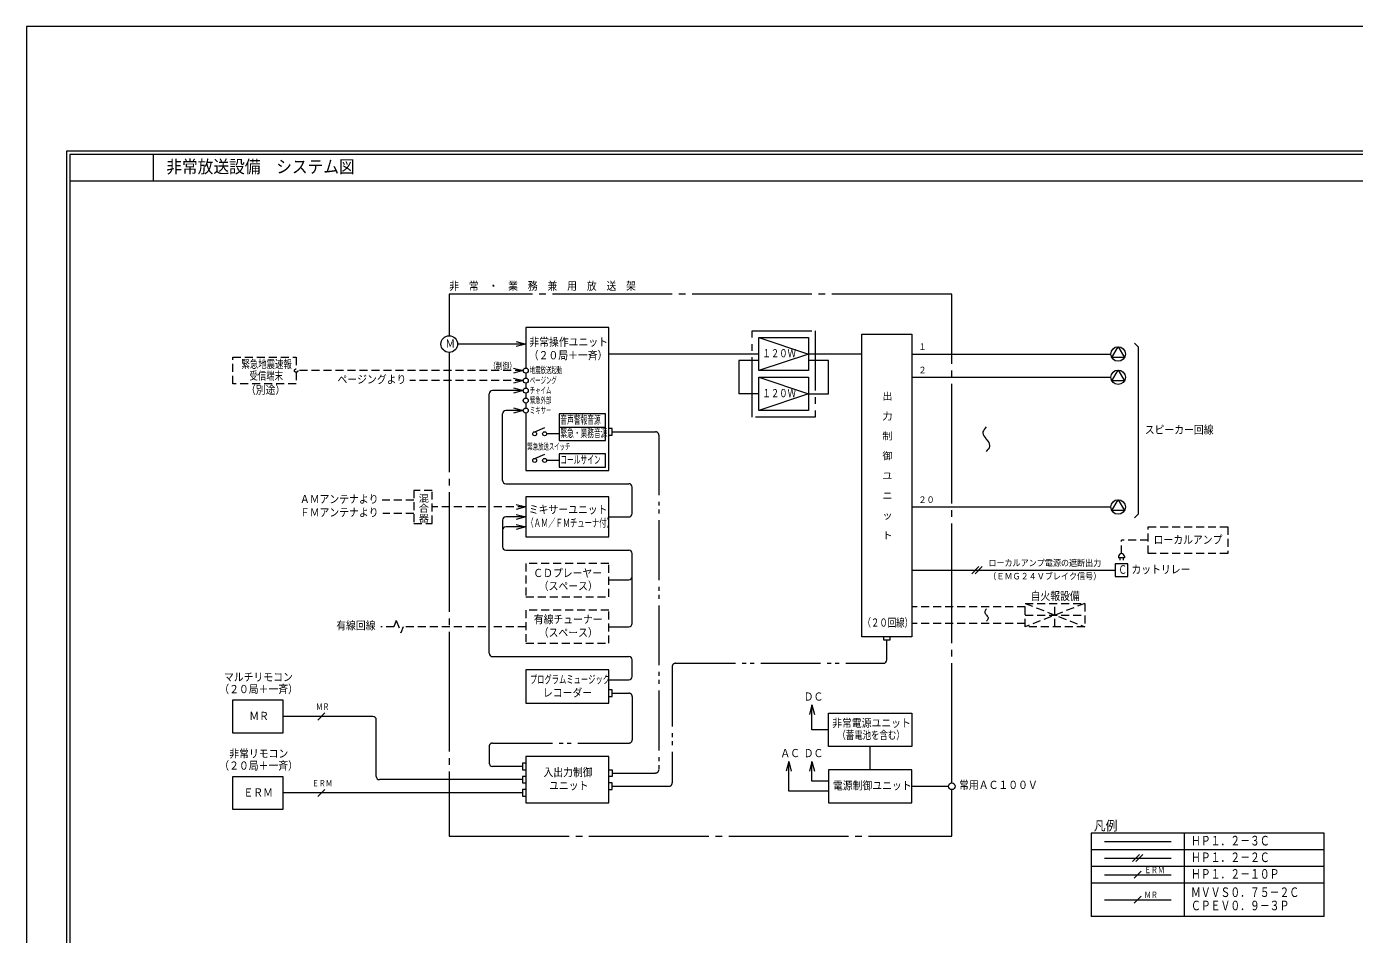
# Model space of a CAD drawing. Units: millimetres, scale not verified. Extents: x -811 to 811, y -280 to 280.
# Drawn here: x -810.6 to -411.6, y 7 to 280 of the extents above; entities that cross this region are included whole.
import ezdxf
from ezdxf.enums import TextEntityAlignment as Align

# ---------------------------------------------------------------- set-up
doc = ezdxf.new("R2010")
doc.units = ezdxf.units.MM
doc.header["$LTSCALE"] = 2
for name, pattern in [('CHAIN2', [12, 9, -1, 1, -1]), ('DASHED1', [1.8, 1.2, -0.6]), ('DOUBLE_CHAIN2', [12.8, 9, -1, 0.6, -0.6, 0.6, -1]), ('LONG_CHAIN', [21, 18, -1, 1, -1])]:
    doc.linetypes.add(name, pattern=pattern)
for name, color, linetype, lineweight in [('0-1_MOJI1', 7, 'Continuous', 9), ('0-2_SYSTEM', 7, 'Continuous', 9), ('0-4_HOJO', 134, 'DASHED1', 9), ('0-5_WAKU-M', 7, 'Continuous', 9)]:
    doc.layers.add(name, color=color, linetype=linetype, lineweight=lineweight)
doc.styles.add('@ＭＳ ゴシック', font='')
doc.styles.add('ＭＳ ゴシック', font='')
doc.styles.get('@ＭＳ ゴシック').set_extended_font_data('@MS Gothic')
doc.styles.get('ＭＳ ゴシック').set_extended_font_data('MS Gothic')

msp = doc.modelspace()

# ---------------------------------------------------------------- linework, layer by layer
at = {"layer": '0-2_SYSTEM'}
for p, q in [((-660.595, 189.536), (-660.595, 177.286)), ((-635.595, 189.536), (-660.595, 189.536)), ((-635.595, 146.536), (-635.595, 189.536)), ((-660.595, 184.536), (-681.095, 184.536)), ((-590.595, 186.536), (-575.595, 181.536)), ((-476.595, 183.724), (-477.656, 184.784)), ((-476.595, 183.724), (-476.595, 133.349)), ((-590.595, 181.536), (-635.595, 181.536)), ((-575.595, 181.536), (-590.595, 176.536)), ((-559.595, 181.536), (-575.595, 181.536)), ((-544.595, 181.536), (-484.782, 181.536)), ((-660.595, 175.786), (-660.595, 174.286)), ((-590.595, 179.536), (-596.595, 179.536)), ((-596.595, 179.536), (-596.595, 169.536)), ((-569.595, 179.536), (-575.595, 179.536)), ((-569.595, 169.536), (-569.595, 179.536)), ((-660.595, 172.786), (-660.595, 171.286)), ((-590.595, 174.536), (-575.595, 169.536)), ((-544.595, 174.536), (-484.782, 174.536)), ((-671.595, 91.536), (-671.595, 169.536)), ((-661.345, 170.536), (-670.595, 170.536)), ((-660.595, 169.786), (-660.595, 168.286)), ((-590.601, 169.536), (-596.595, 169.536)), ((-575.595, 169.536), (-590.595, 164.536)), ((-575.601, 169.536), (-569.595, 169.536)), ((-661.345, 164.536), (-666.595, 164.536)), ((-660.595, 166.786), (-660.595, 165.286)), ((-660.595, 163.786), (-660.595, 146.536)), ((-667.595, 143.536), (-667.595, 163.536)), ((-657.919, 158.136), (-654.861, 159.437)), ((-650.595, 157.536), (-654.319, 157.536)), ((-650.595, 159.536), (-636.595, 159.536)), ((-657.919, 150.136), (-654.861, 151.437)), ((-650.595, 149.536), (-654.319, 149.536)), ((-660.595, 146.536), (-635.595, 146.536)), ((-666.595, 142.536), (-629.595, 142.536)), ((-628.595, 133.536), (-628.595, 141.536)), ((-660.595, 132.536), (-666.595, 132.536)), ((-635.595, 132.536), (-629.595, 132.536)), ((-544.595, 135.536), (-484.782, 135.536)), ((-476.595, 133.349), (-477.656, 132.288)), ((-667.595, 131.536), (-667.595, 123.536)), ((-660.595, 129.536), (-666.595, 129.536)), ((-666.595, 122.536), (-629.595, 122.536)), ((-628.595, 100.536), (-628.595, 121.536)), ((-482.47, 120.647), (-482.47, 120.2)), ((-480.72, 120.2), (-482.47, 120.2)), ((-482.12, 120.2), (-482.12, 119.511)), ((-481.07, 120.2), (-481.07, 119.511)), ((-480.72, 120.647), (-480.72, 120.2)), ((-544.595, 116.536), (-483.47, 116.536)), ((-526.564, 115.475), (-524.442, 117.597)), ((-525.564, 115.475), (-523.442, 117.597)), ((-635.595, 113.625), (-629.595, 113.625)), ((-635.595, 99.536), (-629.595, 99.536)), ((-670.595, 90.536), (-629.595, 90.536)), ((-628.595, 84.536), (-628.595, 89.536)), ((-635.595, 83.536), (-629.595, 83.536)), ((-574.595, 76.036), (-575.371, 73.138)), ((-574.595, 68.536), (-574.595, 76.036)), ((-574.595, 76.036), (-573.818, 73.138)), ((-706.515, 72.536), (-733.595, 72.536)), ((-723.043, 71.475), (-720.922, 73.597)), ((-705.515, 54.536), (-705.515, 71.536)), ((-569.595, 68.536), (-574.595, 68.536)), ((-557.095, 56.536), (-557.095, 63.536)), ((-661.595, 57.536), (-670.595, 57.536)), ((-581.595, 59.036), (-582.371, 56.138)), ((-581.595, 59.036), (-580.818, 56.138)), ((-581.595, 50.036), (-581.595, 59.036)), ((-574.595, 59.036), (-575.371, 56.138)), ((-574.595, 53.036), (-574.595, 59.036)), ((-574.595, 59.036), (-573.818, 56.138)), ((-661.595, 53.536), (-704.515, 53.536)), ((-569.595, 53.036), (-574.595, 53.036)), ((-661.595, 49.536), (-733.595, 49.536)), ((-723.043, 48.475), (-720.922, 50.597)), ((-569.595, 50.036), (-581.595, 50.036)), ((-544.595, 51.536), (-533.595, 51.536)), ((-462.713, 37.437), (-462.713, 12.437)), ((-420.713, 12.437), (-420.713, 37.437)), ((-420.713, 32.437), (-490.713, 32.437)), ((-486.713, 34.937), (-466.713, 34.937)), ((-486.713, 29.947), (-466.713, 29.947)), ((-478.273, 28.886), (-476.152, 31.007)), ((-477.273, 28.886), (-475.152, 31.007)), ((-420.713, 27.437), (-490.713, 27.437)), ((-486.713, 24.937), (-466.713, 24.937)), ((-477.773, 23.876), (-475.652, 25.998)), ((-420.713, 22.437), (-490.713, 22.437)), ((-486.713, 17.437), (-466.713, 17.437)), ((-477.773, 16.376), (-475.652, 18.498)), ((-420.713, 12.437), (-490.713, 12.437))]:
    msp.add_line(p, q, dxfattribs=at)
at = {"layer": '0-2_SYSTEM', "linetype": 'DASHED1'}
for p, q in [((-661.345, 176.536), (-729.095, 176.536)), ((-661.345, 173.536), (-695.432, 173.536)), ((-694.228, 137.536), (-703.714, 137.536)), ((-694.228, 133.536), (-703.591, 133.536)), ((-672.595, 135.536), (-688.697, 135.536)), ((-660.595, 135.536), (-670.595, 135.536)), ((-481.595, 121.522), (-481.595, 125.556)), ((-473.595, 125.556), (-481.595, 125.556)), ((-510.547, 105.536), (-544.595, 105.536)), ((-510.547, 106.536), (-492.595, 99.536)), ((-492.595, 106.536), (-510.547, 99.536)), ((-501.571, 99.536), (-501.571, 106.536)), ((-699.503, 101.415), (-700.187, 99.536)), ((-699.503, 101.415), (-698.135, 97.657)), ((-510.547, 100.536), (-544.595, 100.536)), ((-510.547, 103.036), (-492.595, 103.036)), ((-700.187, 99.536), (-704.187, 99.536)), ((-697.451, 99.536), (-698.135, 97.657)), ((-672.595, 99.536), (-697.514, 99.536)), ((-660.595, 99.536), (-670.595, 99.536))]:
    msp.add_line(p, q, dxfattribs=at)
at = {"layer": '0-2_SYSTEM', "linetype": 'DOUBLE_CHAIN2'}
for p, q in [((-634.595, 158.129), (-621.595, 158.129)), ((-620.595, 157.129), (-620.595, 56.536)), ((-615.595, 88.536), (-553.095, 88.536)), ((-616.595, 87.536), (-616.595, 52.536)), ((-634.595, 79.536), (-629.595, 79.536)), ((-628.595, 78.536), (-628.595, 65.536)), ((-670.595, 64.536), (-629.595, 64.536)), ((-671.595, 63.536), (-671.595, 58.536)), ((-634.595, 55.536), (-621.595, 55.536)), ((-634.595, 51.536), (-617.595, 51.536))]:
    msp.add_line(p, q, dxfattribs=at)
at = {"layer": '0-2_SYSTEM', "linetype": 'LONG_CHAIN'}
msp.add_line((-552.095, 89.536), (-552.095, 95.536), dxfattribs=at)
for points in [[(-532.595, 52.536), (-532.595, 199.536), (-683.595, 199.536), (-683.595, 187.036)], [(-683.595, 182.036), (-683.595, 36.536), (-532.595, 36.536), (-532.595, 50.536)]]:
    msp.add_lwpolyline(points, dxfattribs=at)
at = {"layer": '0-2_SYSTEM', "linetype": 'CHAIN2'}
msp.add_lwpolyline([(-592.595, 188.536), (-573.595, 188.536), (-573.595, 162.536), (-592.595, 162.536)], close=True, dxfattribs=at)
at = {"layer": '0-2_SYSTEM'}
for points in [[(-559.595, 187.536), (-544.595, 187.536), (-544.595, 96.536), (-559.595, 96.536)], [(-590.595, 186.536), (-575.595, 186.536), (-575.595, 176.536), (-590.595, 176.536)], [(-484.496, 180.453), (-482.595, 183.724), (-480.694, 180.453)], [(-484.496, 173.453), (-482.595, 176.724), (-480.694, 173.453)], [(-590.595, 174.536), (-575.595, 174.536), (-575.595, 164.536), (-590.595, 164.536)], [(-636.595, 155.536), (-636.595, 163.536), (-650.595, 163.536), (-650.595, 155.536)], [(-650.595, 147.536), (-636.595, 147.536), (-636.595, 151.536), (-650.595, 151.536)], [(-660.595, 138.536), (-660.595, 126.536), (-635.595, 126.536), (-635.595, 138.536)], [(-484.496, 134.453), (-482.595, 137.724), (-480.694, 134.453)], [(-483.47, 118.411), (-483.47, 114.661), (-479.72, 114.661), (-479.72, 118.411)], [(-660.595, 86.536), (-660.595, 76.536), (-635.595, 76.536), (-635.595, 86.536)], [(-748.595, 77.536), (-733.595, 77.536), (-733.595, 67.536), (-748.595, 67.536)], [(-569.595, 73.536), (-544.595, 73.536), (-544.595, 63.536), (-569.595, 63.536)], [(-660.595, 60.536), (-660.595, 46.536), (-635.595, 46.536), (-635.595, 60.536)], [(-569.595, 56.536), (-569.595, 46.536), (-544.595, 46.536), (-544.595, 56.536)], [(-748.595, 54.536), (-733.595, 54.536), (-733.595, 44.536), (-748.595, 44.536)]]:
    msp.add_lwpolyline(points, close=True, dxfattribs=at)
for points in [[(-663.493, 185.313), (-660.595, 184.536), (-663.493, 183.76)], [(-664.243, 177.313), (-661.345, 176.536), (-664.243, 175.76)], [(-664.243, 174.313), (-661.345, 173.536), (-664.243, 172.76)], [(-664.243, 171.313), (-661.345, 170.536), (-664.243, 169.76)], [(-664.243, 165.313), (-661.345, 164.536), (-664.243, 163.76)], [(-522.227, 159.66), (-522.545, 159.266), (-522.833, 158.872), (-523.065, 158.479), (-523.211, 158.085), (-523.247, 157.79), (-523.151, 157.298), (-522.958, 156.904), (-522.694, 156.51), (-522.388, 156.117), (-522.227, 155.92), (-521.76, 155.329), (-521.496, 154.936), (-521.304, 154.542), (-521.207, 154.05), (-521.243, 153.755), (-521.389, 153.361), (-521.621, 152.967), (-521.91, 152.574), (-522.227, 152.18)], [(-635.595, 157.129), (-634.595, 157.129), (-634.595, 159.129), (-635.595, 159.129)], [(-663.493, 136.313), (-660.595, 135.536), (-663.493, 134.76)], [(-663.493, 133.313), (-660.595, 132.536), (-663.493, 131.76)], [(-663.493, 130.313), (-660.595, 129.536), (-663.493, 128.76)], [(-522.15, 104.906), (-522.309, 104.709), (-522.453, 104.512), (-522.569, 104.316), (-522.642, 104.119), (-522.66, 103.971), (-522.612, 103.725), (-522.516, 103.528), (-522.384, 103.331), (-522.23, 103.135), (-522.15, 103.036), (-521.917, 102.741), (-521.785, 102.544), (-521.689, 102.347), (-521.64, 102.101), (-521.658, 101.953), (-521.731, 101.757), (-521.847, 101.56), (-521.992, 101.363), (-522.15, 101.166)], [(-553.095, 96.536), (-553.095, 95.536), (-551.095, 95.536), (-551.095, 96.536)], [(-635.595, 78.536), (-634.595, 78.536), (-634.595, 80.536), (-635.595, 80.536)], [(-660.595, 58.536), (-661.595, 58.536), (-661.595, 56.536), (-660.595, 56.536)], [(-635.595, 56.536), (-634.595, 56.536), (-634.595, 54.536), (-635.595, 54.536)], [(-660.595, 54.536), (-661.595, 54.536), (-661.595, 52.536), (-660.595, 52.536)], [(-635.595, 50.536), (-634.595, 50.536), (-634.595, 52.536), (-635.595, 52.536)], [(-660.595, 50.536), (-661.595, 50.536), (-661.595, 48.536), (-660.595, 48.536)], [(-420.713, 37.437), (-490.713, 37.437), (-490.713, 12.437)]]:
    msp.add_lwpolyline(points, dxfattribs=at)
at = {"layer": '0-2_SYSTEM', "linetype": 'DASHED1'}
msp.add_lwpolyline([(-729.595, 176.036), (-729.595, 172.536), (-748.595, 172.536), (-748.595, 180.536), (-729.595, 180.536), (-729.595, 177.036)], dxfattribs=at)
for points in [[(-688.697, 140.536), (-694.228, 140.536), (-694.228, 130.536), (-688.697, 130.536)], [(-473.595, 129.556), (-449.595, 129.556), (-449.595, 121.536), (-473.595, 121.536)], [(-660.595, 118.536), (-660.595, 108.536), (-635.595, 108.536), (-635.595, 118.536)], [(-660.595, 104.536), (-660.595, 94.536), (-635.595, 94.536), (-635.595, 104.536)], [(-510.547, 106.536), (-492.595, 106.536), (-492.595, 99.536), (-510.547, 99.536)]]:
    msp.add_lwpolyline(points, close=True, dxfattribs=at)
at = {"layer": '0-2_SYSTEM'}
for centre, radius in [((-683.595, 184.536), 2.5), ((-482.595, 181.536), 2.188), ((-660.595, 176.536), 0.75), ((-482.595, 174.536), 2.188), ((-660.595, 173.536), 0.75), ((-660.595, 170.536), 0.75), ((-660.595, 167.536), 0.75), ((-660.595, 164.536), 0.75), ((-657.919, 157.536), 0.6), ((-654.919, 157.536), 0.6), ((-657.919, 149.536), 0.6), ((-654.919, 149.536), 0.6), ((-482.595, 135.536), 2.188), ((-532.595, 51.536), 1)]:
    msp.add_circle(centre, radius, dxfattribs=at)
at = {"layer": '0-2_SYSTEM', "linetype": 'DASHED1'}
msp.add_circle((-729.595, 176.536), 0.5, dxfattribs=at)
at = {"layer": '0-2_SYSTEM'}
for centre, radius, start, end in [((-670.595, 169.536), 1, 90, 180), ((-666.595, 163.536), 1, 90, 180), ((-666.595, 143.536), 1, 180, 270), ((-629.595, 141.536), 1, 0, 90), ((-666.595, 131.536), 1, 90, 180), ((-629.595, 133.536), 1, 270, 0), ((-666.595, 128.536), 1, 90, 180), ((-666.595, 123.536), 1, 180, 270), ((-629.595, 121.536), 1, 0, 90), ((-481.595, 120.647), 0.875, 0, 180), ((-629.595, 114.625), 1, 270, 0), ((-629.595, 100.536), 1, 270, 0), ((-670.595, 91.536), 1, 180, 270), ((-629.595, 89.536), 1, 0, 90), ((-553.095, 89.536), 1, 270, 0), ((-629.595, 84.536), 1, 270, 0), ((-706.515, 71.536), 1, 0, 90), ((-670.595, 58.536), 1, 180, 270), ((-704.515, 54.536), 1, 180, 270)]:
    msp.add_arc(centre, radius, start, end, dxfattribs=at)
at = {"layer": '0-2_SYSTEM', "linetype": 'DOUBLE_CHAIN2'}
for centre, start, end in [((-621.595, 157.129), 0, 90), ((-615.595, 87.536), 90, 180), ((-629.595, 78.536), 0, 90), ((-670.595, 63.536), 90, 180), ((-629.595, 65.536), 270, 0), ((-621.595, 56.536), 270, 0), ((-617.595, 52.536), 270, 0)]:
    msp.add_arc(centre, 1, start, end, dxfattribs=at)
at = {"layer": '0-4_HOJO', "linetype": 'Continuous'}
msp.add_lwpolyline([(-10.595, 280.007), (-810.595, 280.007), (-810.595, -279.993), (-10.595, -279.993)], close=True, dxfattribs=at)
at = {"layer": '0-5_WAKU-M', "color": 3}
for p, q in [((-797.595, 241.536), (-797.595, -238.464)), ((-23.595, 241.536), (-797.595, 241.536))]:
    msp.add_line(p, q, dxfattribs=at)
at = {"layer": '0-5_WAKU-M'}
for p, q in [((-772.595, 241.536), (-772.595, 233.536)), ((-23.595, 233.536), (-797.595, 233.536))]:
    msp.add_line(p, q, dxfattribs=at)
at = {"layer": '0-5_WAKU-M', "color": 3}
msp.add_lwpolyline([(-22.595, 242.536), (-798.595, 242.536), (-798.595, -239.464), (-22.595, -239.464)], dxfattribs=at)

# ---------------------------------------------------------------- texts
at = {"layer": '0-1_MOJI1', "style": 'ＭＳ ゴシック', "width": 0.9}
msp.add_text('非常放送設備\u3000システム図', height=3.842, dxfattribs=at).set_placement((-768.595, 234.796), align=Align.BOTTOM_LEFT)
at = {"layer": '0-2_SYSTEM', "style": 'ＭＳ ゴシック'}
for s, height, width, p in [('非\u3000常\u3000・\u3000業\u3000務\u3000兼\u3000用\u3000放\u3000送\u3000架', 2.405, 0.9, (-683.595, 200.074)), ('Ｍ', 2.405, 0.9, (-684.762, 182.74)), ('非常操作ユニット', 2.405, 0.9, (-659.512, 183.222)), ('１', 1.924, 0.9, (-542.595, 182.166)), ('緊急地震速報', 2.405, 0.75, (-746.028, 176.574)), ('（２０局＋一斉）', 2.405, 0.9, (-659.678, 179.222)), ('１２０Ｗ', 2.405, 0.75, (-589.494, 179.824)), ('受信端末', 2.405, 0.75, (-743.628, 173.074)), ('（制御）', 1.924, 0.75, (-671.599, 176.437)), ('地震放送起動', 1.924, 0.6, (-659.367, 175.166)), ('２', 1.924, 0.9, (-542.595, 175.166)), ('（別途）', 2.405, 0.9, (-744.678, 168.824)), ('ページングより', 2.405, 0.9, (-717.171, 171.966)), ('ページング', 1.924, 0.6, (-659.367, 172.064)), ('チャイム', 1.924, 0.6, (-659.367, 169.064)), ('緊急外部', 1.924, 0.6, (-659.367, 166.064)), ('１２０Ｗ', 2.405, 0.75, (-589.494, 167.824)), ('ミキサー', 1.924, 0.6, (-659.367, 163.064)), ('音声警報音源', 2.405, 0.6, (-650.201, 159.824)), ('スピーカー回線', 2.405, 0.9, (-474.595, 156.824)), ('緊急・業務音源', 2.405, 0.6, (-650.201, 155.824)), ('緊急放送スイッチ', 1.924, 0.6, (-660.111, 152.166)), ('コールサイン', 2.405, 0.6, (-650.201, 147.824)), ('ＡＭアンテナより', 2.405, 0.9, (-728.453, 135.966)), ('ミキサーユニット', 2.405, 0.9, (-659.678, 132.824)), ('２０', 1.924, 0.9, (-542.595, 136.166)), ('ＦＭアンテナより', 2.405, 0.9, (-728.453, 131.966)), ('（ＡＭ／ＦＭチューナ付）', 2.405, 0.65, (-660.403, 128.824)), ('ローカルアンプ', 2.405, 0.9, (-471.928, 123.75)), ('ローカルアンプ電源の遮断出力', 1.924, 0.9, (-521.603, 117.166)), ('ＣＤプレーヤー', 2.405, 0.9, (-658.345, 113.74)), ('（ＥＭＧ２４Ｖブレイク信号）', 1.924, 0.9, (-521.603, 113.166)), ('Ｃ', 2.526, 0.75, (-482.565, 114.675)), ('カットリレー', 2.405, 0.9, (-478.595, 114.824)), ('（スペース）', 2.405, 0.9, (-656.678, 109.824)), ('自火報設備', 2.405, 0.9, (-508.904, 106.824)), ('有線回線', 2.405, 0.9, (-717.549, 97.966)), ('有線チューナー', 2.405, 0.9, (-658.178, 99.824)), ('（２０回線）', 2.405, 0.75, (-559.391, 98.824)), ('（スペース）', 2.405, 0.9, (-656.678, 95.824)), ('マルチリモコン', 2.405, 0.9, (-751.262, 82.449)), ('プログラムミュージック', 2.405, 0.65, (-659.353, 81.74)), ('（２０局＋一斉）', 2.405, 0.9, (-752.678, 78.824)), ('レコーダー', 2.405, 0.9, (-655.428, 77.74)), ('ＭＲ', 1.924, 0.75, (-723.636, 73.909)), ('ＤＣ', 2.405, 0.9, (-577.095, 76.574)), ('ＭＲ', 2.405, 0.9, (-743.678, 70.74)), ('非常電源ユニット', 2.405, 0.9, (-568.512, 68.636)), ('（蓄電池を含む）', 2.405, 0.75, (-566.941, 65.011)), ('非常リモコン', 2.405, 0.9, (-749.678, 59.449)), ('ＡＣ', 2.405, 0.9, (-584.095, 59.574)), ('ＤＣ', 2.405, 0.9, (-577.095, 59.574)), ('（２０局＋一斉）', 2.405, 0.9, (-752.678, 55.824)), ('入出力制御', 2.405, 0.9, (-655.262, 53.824)), ('ＥＲＭ', 1.924, 0.75, (-724.756, 50.909)), ('ユニット', 2.405, 0.9, (-653.595, 49.824)), ('電源制御ユニット', 2.405, 0.9, (-568.279, 49.824)), ('常用ＡＣ１００Ｖ', 2.405, 0.9, (-530.386, 50.02)), ('ＥＲＭ', 2.405, 0.9, (-745.428, 47.74)), ('凡例', 2.889, 0.9, (-489.913, 37.382)), ('ＨＰ１．２－３Ｃ', 2.889, 0.75, (-460.713, 32.882)), ('ＨＰ１．２－２Ｃ', 2.889, 0.75, (-460.713, 27.882)), ('ＥＲＭ', 1.924, 0.75, (-474.713, 24.834)), ('ＨＰ１．２－１０Ｐ', 2.889, 0.75, (-460.713, 22.882)), ('ＭＶＶＳ０．７５－２Ｃ', 2.889, 0.75, (-460.713, 17.382)), ('ＭＲ', 1.924, 0.75, (-474.713, 17.334)), ('ＣＰＥＶ０．９－３Ｐ', 2.889, 0.75, (-460.713, 13.382))]:
    msp.add_text(s, height=height, dxfattribs=dict(at, width=width)).set_placement(p, align=Align.BOTTOM_LEFT)
at = {"layer": '0-2_SYSTEM', "style": '@ＭＳ ゴシック'}
for s, p in [('出\u3000力\u3000制\u3000御\u3000ユ\u3000ニ\u3000ッ\u3000ト', (-553.735, 170.364)), ('混合器', (-693.038, 139.686))]:
    msp.add_text(s, height=2.189, rotation=270, dxfattribs=at).set_placement(p, align=Align.BOTTOM_LEFT)

doc.saveas('drawing.dxf')
